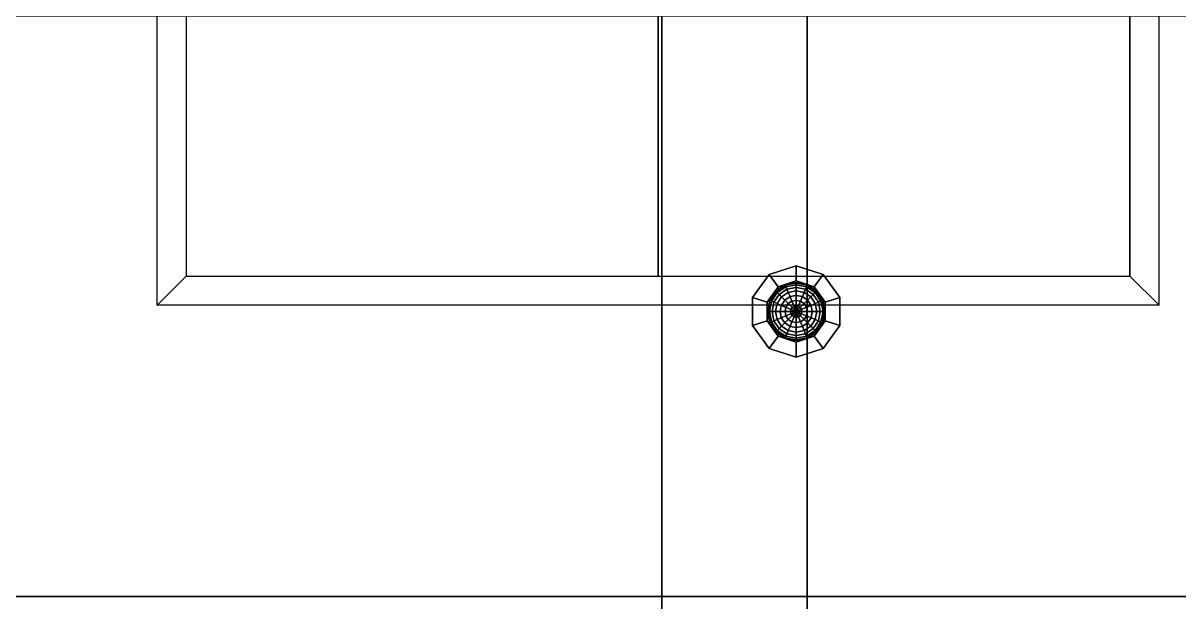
# Model space of a CAD drawing. Header units: millimetres. Extents: x 116.8 to 135.8, y -35.1 to -13.1.
# Drawn here: x 120.243 to 122.233, y -33.649 to -32.652 of the extents above; entities that cross this region are included whole.
import ezdxf

# ---------------------------------------------------------------- set-up
doc = ezdxf.new("R2010")
doc.units = ezdxf.units.MM
for name, color, linetype in [('CONTROSOFFITTO', 41, 'CONTINUOUS'), ('CROMATO', 251, 'CONTINUOUS'), ('LAMPADA', 2, 'CONTINUOUS'), ('PAVIMENTO_ESTERNO', 2, 'CONTINUOUS'), ('PAVIMENTO_TERRAZZA', 7, 'CONTINUOUS'), ('PERGOLA', 23, 'CONTINUOUS'), ('SOFFITTO', 41, 'CONTINUOUS')]:
    doc.layers.add(name, color=color, linetype=linetype)

msp = doc.modelspace()

# ---------------------------------------------------------------- linework, layer by layer
at = {"layer": 'CONTROSOFFITTO'}
for points in [[(120.473708, -28.575074, 2.7), (120.523708, -28.625074, 2.6), (120.523708, -33.088165, 2.6), (120.473708, -33.138165, 2.7)], [(122.199056, -28.575074, 2.7), (122.149056, -28.625074, 2.6), (122.149056, -33.088165, 2.6), (122.199056, -33.138165, 2.7)], [(121.336382, -33.088165, 2.6), (121.336382, -31.972392, 2.6), (120.523708, -31.972392, 2.6), (120.523708, -33.088165, 2.6)], [(122.149056, -33.088165, 2.6), (122.149056, -31.972392, 2.6), (121.336382, -31.972392, 2.6), (121.336382, -33.088165, 2.6)], [(120.473708, -33.138165, 2.7), (120.523708, -33.088165, 2.6), (122.149056, -33.088165, 2.6), (122.199056, -33.138165, 2.7)]]:
    msp.add_3dface(points, dxfattribs=at)
at = {"layer": 'CROMATO'}
for points in [[(121.574244, -33.096376, 5.7), (121.574244, -33.07009, 5.7), (121.527891, -33.085151, 5.7), (121.543342, -33.106417, 5.7)], [(121.543342, -33.106417, 5.675), (121.527891, -33.085151, 5.675), (121.574244, -33.07009, 5.675), (121.574244, -33.096376, 5.675)], [(121.527891, -33.085151, 5.7), (121.574244, -33.07009, 5.7), (121.574244, -33.07009, 5.675), (121.527891, -33.085151, 5.675)], [(121.605146, -33.106417, 5.7), (121.620596, -33.085151, 5.7), (121.574244, -33.07009, 5.7), (121.574244, -33.096376, 5.7)], [(121.574244, -33.096376, 5.675), (121.574244, -33.07009, 5.675), (121.620596, -33.085151, 5.675), (121.605146, -33.106417, 5.675)], [(121.574244, -33.096376, 5.7), (121.574244, -33.07009, 5.7), (121.574244, -33.07009, 5.675), (121.574244, -33.096376, 5.675)], [(121.574244, -33.07009, 5.7), (121.620596, -33.085151, 5.7), (121.620596, -33.085151, 5.675), (121.574244, -33.07009, 5.675)], [(121.574244, -33.07009, 5.7), (121.574244, -33.096376, 5.7), (121.574244, -33.096376, 5.675), (121.574244, -33.07009, 5.675)], [(121.543342, -33.106417, 5.7), (121.527891, -33.085151, 5.7), (121.499244, -33.12458, 5.7), (121.524244, -33.132703, 5.7)], [(121.524244, -33.132703, 5.675), (121.499244, -33.12458, 5.675), (121.527891, -33.085151, 5.675), (121.543342, -33.106417, 5.675)], [(121.499244, -33.12458, 5.7), (121.527891, -33.085151, 5.7), (121.527891, -33.085151, 5.675), (121.499244, -33.12458, 5.675)], [(121.527891, -33.085151, 5.7), (121.543342, -33.106417, 5.7), (121.543342, -33.106417, 5.675), (121.527891, -33.085151, 5.675)], [(121.574244, -33.096376, 5.675), (121.543342, -33.106417, 5.675), (121.543342, -33.106417, 5.7), (121.574244, -33.096376, 5.7)], [(121.605146, -33.106417, 5.675), (121.574244, -33.096376, 5.675), (121.574244, -33.096376, 5.7), (121.605146, -33.106417, 5.7)], [(121.624244, -33.132703, 5.7), (121.649244, -33.12458, 5.7), (121.620596, -33.085151, 5.7), (121.605146, -33.106417, 5.7)], [(121.605146, -33.106417, 5.675), (121.620596, -33.085151, 5.675), (121.649244, -33.12458, 5.675), (121.624244, -33.132703, 5.675)], [(121.605146, -33.106417, 5.7), (121.620596, -33.085151, 5.7), (121.620596, -33.085151, 5.675), (121.605146, -33.106417, 5.675)], [(121.620596, -33.085151, 5.7), (121.649244, -33.12458, 5.7), (121.649244, -33.12458, 5.675), (121.620596, -33.085151, 5.675)], [(121.543342, -33.106417, 5.675), (121.524244, -33.132703, 5.675), (121.524244, -33.132703, 5.7), (121.543342, -33.106417, 5.7)], [(121.624244, -33.132703, 5.675), (121.605146, -33.106417, 5.675), (121.605146, -33.106417, 5.7), (121.624244, -33.132703, 5.7)], [(121.524244, -33.165195, 5.7), (121.499244, -33.173318, 5.7), (121.499244, -33.12458, 5.7), (121.524244, -33.132703, 5.7)], [(121.524244, -33.132703, 5.675), (121.499244, -33.12458, 5.675), (121.499244, -33.173318, 5.675), (121.524244, -33.165195, 5.675)], [(121.524244, -33.132703, 5.7), (121.499244, -33.12458, 5.7), (121.499244, -33.12458, 5.675), (121.524244, -33.132703, 5.675)], [(121.499244, -33.12458, 5.7), (121.499244, -33.173318, 5.7), (121.499244, -33.173318, 5.675), (121.499244, -33.12458, 5.675)], [(121.524244, -33.165195, 5.675), (121.524244, -33.132703, 5.675), (121.524244, -33.132703, 5.7), (121.524244, -33.165195, 5.7)], [(121.624244, -33.165195, 5.7), (121.649244, -33.173318, 5.7), (121.649244, -33.12458, 5.7), (121.624244, -33.132703, 5.7)], [(121.624244, -33.132703, 5.675), (121.649244, -33.12458, 5.675), (121.649244, -33.173318, 5.675), (121.624244, -33.165195, 5.675)], [(121.649244, -33.12458, 5.7), (121.624244, -33.132703, 5.7), (121.624244, -33.132703, 5.675), (121.649244, -33.12458, 5.675)], [(121.624244, -33.165195, 5.675), (121.624244, -33.132703, 5.675), (121.624244, -33.132703, 5.7), (121.624244, -33.165195, 5.7)], [(121.649244, -33.12458, 5.7), (121.649244, -33.173318, 5.7), (121.649244, -33.173318, 5.675), (121.649244, -33.12458, 5.675)], [(121.543342, -33.191482, 5.7), (121.527891, -33.212748, 5.7), (121.499244, -33.173318, 5.7), (121.524244, -33.165195, 5.7)], [(121.524244, -33.165195, 5.675), (121.499244, -33.173318, 5.675), (121.527891, -33.212748, 5.675), (121.543342, -33.191482, 5.675)], [(121.524244, -33.165195, 5.7), (121.499244, -33.173318, 5.7), (121.499244, -33.173318, 5.675), (121.524244, -33.165195, 5.675)], [(121.499244, -33.173318, 5.7), (121.527891, -33.212748, 5.7), (121.527891, -33.212748, 5.675), (121.499244, -33.173318, 5.675)], [(121.543342, -33.191482, 5.675), (121.524244, -33.165195, 5.675), (121.524244, -33.165195, 5.7), (121.543342, -33.191482, 5.7)], [(121.624244, -33.165195, 5.7), (121.649244, -33.173318, 5.7), (121.620596, -33.212748, 5.7), (121.605146, -33.191482, 5.7)], [(121.605146, -33.191482, 5.675), (121.620596, -33.212748, 5.675), (121.649244, -33.173318, 5.675), (121.624244, -33.165195, 5.675)], [(121.624244, -33.165195, 5.675), (121.605146, -33.191482, 5.675), (121.605146, -33.191482, 5.7), (121.624244, -33.165195, 5.7)], [(121.620596, -33.212748, 5.7), (121.649244, -33.173318, 5.7), (121.649244, -33.173318, 5.675), (121.620596, -33.212748, 5.675)], [(121.649244, -33.173318, 5.7), (121.624244, -33.165195, 5.7), (121.624244, -33.165195, 5.675), (121.649244, -33.173318, 5.675)], [(121.574244, -33.201522, 5.7), (121.574244, -33.227809, 5.7), (121.527891, -33.212748, 5.7), (121.543342, -33.191482, 5.7)], [(121.543342, -33.191482, 5.675), (121.527891, -33.212748, 5.675), (121.574244, -33.227809, 5.675), (121.574244, -33.201522, 5.675)], [(121.543342, -33.191482, 5.7), (121.527891, -33.212748, 5.7), (121.527891, -33.212748, 5.675), (121.543342, -33.191482, 5.675)], [(121.574244, -33.201522, 5.675), (121.543342, -33.191482, 5.675), (121.543342, -33.191482, 5.7), (121.574244, -33.201522, 5.7)], [(121.605146, -33.191482, 5.7), (121.620596, -33.212748, 5.7), (121.574244, -33.227809, 5.7), (121.574244, -33.201522, 5.7)], [(121.574244, -33.201522, 5.675), (121.574244, -33.227809, 5.675), (121.620596, -33.212748, 5.675), (121.605146, -33.191482, 5.675)], [(121.605146, -33.191482, 5.675), (121.574244, -33.201522, 5.675), (121.574244, -33.201522, 5.7), (121.605146, -33.191482, 5.7)], [(121.605146, -33.191482, 5.7), (121.620596, -33.212748, 5.7), (121.620596, -33.212748, 5.675), (121.605146, -33.191482, 5.675)], [(121.527891, -33.212748, 5.7), (121.574244, -33.227809, 5.7), (121.574244, -33.227809, 5.675), (121.527891, -33.212748, 5.675)], [(121.574244, -33.227809, 5.7), (121.574244, -33.201522, 5.7), (121.574244, -33.201522, 5.675), (121.574244, -33.227809, 5.675)], [(121.574244, -33.201522, 5.7), (121.574244, -33.227809, 5.7), (121.574244, -33.227809, 5.675), (121.574244, -33.201522, 5.675)], [(121.574244, -33.227809, 5.7), (121.620596, -33.212748, 5.7), (121.620596, -33.212748, 5.675), (121.574244, -33.227809, 5.675)]]:
    msp.add_3dface(points, dxfattribs=at)
at = {"layer": 'LAMPADA'}
for points in [[(121.528938, -33.130183, 5.665246), (121.539568, -33.114273, 5.665246), (121.538889, -33.113594, 5.675), (121.52805, -33.129815, 5.675)], [(121.531566, -33.131272, 5.655866), (121.54158, -33.116285, 5.655866), (121.539568, -33.114273, 5.665246), (121.528938, -33.130183, 5.665246)], [(121.535835, -33.13304, 5.647221), (121.544847, -33.119552, 5.647221), (121.54158, -33.116285, 5.655866), (121.531566, -33.131272, 5.655866)], [(121.539568, -33.114273, 5.665246), (121.555477, -33.103643, 5.665246), (121.55511, -33.102755, 5.675), (121.538889, -33.113594, 5.675)], [(121.54158, -33.116285, 5.655866), (121.556566, -33.106272, 5.655866), (121.555477, -33.103643, 5.665246), (121.539568, -33.114273, 5.665246)], [(121.544847, -33.119552, 5.647221), (121.558334, -33.11054, 5.647221), (121.556566, -33.106272, 5.655866), (121.54158, -33.116285, 5.655866)], [(121.549244, -33.123949, 5.639645), (121.560714, -33.116285, 5.639645), (121.558334, -33.11054, 5.647221), (121.544847, -33.119552, 5.647221)], [(121.554602, -33.129307, 5.633426), (121.563613, -33.123285, 5.633426), (121.560714, -33.116285, 5.639645), (121.549244, -33.123949, 5.639645)], [(121.555477, -33.103643, 5.665246), (121.574244, -33.09991, 5.665246), (121.574244, -33.098949, 5.675), (121.55511, -33.102755, 5.675)], [(121.556566, -33.106272, 5.655866), (121.574244, -33.102755, 5.655866), (121.574244, -33.09991, 5.665246), (121.555477, -33.103643, 5.665246)], [(121.558334, -33.11054, 5.647221), (121.574244, -33.107376, 5.647221), (121.574244, -33.102755, 5.655866), (121.556566, -33.106272, 5.655866)], [(121.560714, -33.116285, 5.639645), (121.574244, -33.113594, 5.639645), (121.574244, -33.107376, 5.647221), (121.558334, -33.11054, 5.647221)], [(121.563613, -33.123285, 5.633426), (121.574244, -33.121171, 5.633426), (121.574244, -33.113594, 5.639645), (121.560714, -33.116285, 5.639645)], [(121.574244, -33.09991, 5.665246), (121.59301, -33.103643, 5.665246), (121.593378, -33.102755, 5.675), (121.574244, -33.098949, 5.675)], [(121.574244, -33.102755, 5.655866), (121.591922, -33.106272, 5.655866), (121.59301, -33.103643, 5.665246), (121.574244, -33.09991, 5.665246)], [(121.574244, -33.107376, 5.647221), (121.590153, -33.11054, 5.647221), (121.591922, -33.106272, 5.655866), (121.574244, -33.102755, 5.655866)], [(121.574244, -33.113594, 5.639645), (121.587774, -33.116285, 5.639645), (121.590153, -33.11054, 5.647221), (121.574244, -33.107376, 5.647221)], [(121.574244, -33.121171, 5.633426), (121.584874, -33.123285, 5.633426), (121.587774, -33.116285, 5.639645), (121.574244, -33.113594, 5.639645)], [(121.584874, -33.123285, 5.633426), (121.593886, -33.129307, 5.633426), (121.599244, -33.123949, 5.639645), (121.587774, -33.116285, 5.639645)], [(121.587774, -33.116285, 5.639645), (121.599244, -33.123949, 5.639645), (121.603641, -33.119552, 5.647221), (121.590153, -33.11054, 5.647221)], [(121.590153, -33.11054, 5.647221), (121.603641, -33.119552, 5.647221), (121.606908, -33.116285, 5.655866), (121.591922, -33.106272, 5.655866)], [(121.591922, -33.106272, 5.655866), (121.606908, -33.116285, 5.655866), (121.60892, -33.114273, 5.665246), (121.59301, -33.103643, 5.665246)], [(121.59301, -33.103643, 5.665246), (121.60892, -33.114273, 5.665246), (121.609599, -33.113594, 5.675), (121.593378, -33.102755, 5.675)], [(121.603641, -33.119552, 5.647221), (121.612653, -33.13304, 5.647221), (121.616922, -33.131272, 5.655866), (121.606908, -33.116285, 5.655866)], [(121.606908, -33.116285, 5.655866), (121.616922, -33.131272, 5.655866), (121.61955, -33.130183, 5.665246), (121.60892, -33.114273, 5.665246)], [(121.60892, -33.114273, 5.665246), (121.61955, -33.130183, 5.665246), (121.620438, -33.129815, 5.675), (121.609599, -33.113594, 5.675)], [(121.525205, -33.148949, 5.665246), (121.528938, -33.130183, 5.665246), (121.52805, -33.129815, 5.675), (121.524244, -33.148949, 5.675)], [(121.52805, -33.148949, 5.655866), (121.531566, -33.131272, 5.655866), (121.528938, -33.130183, 5.665246), (121.525205, -33.148949, 5.665246)], [(121.53267, -33.148949, 5.647221), (121.535835, -33.13304, 5.647221), (121.531566, -33.131272, 5.655866), (121.52805, -33.148949, 5.655866)], [(121.538889, -33.148949, 5.639645), (121.54158, -33.135419, 5.639645), (121.535835, -33.13304, 5.647221), (121.53267, -33.148949, 5.647221)], [(121.54158, -33.135419, 5.639645), (121.549244, -33.123949, 5.639645), (121.544847, -33.119552, 5.647221), (121.535835, -33.13304, 5.647221)], [(121.546465, -33.148949, 5.633426), (121.54858, -33.138319, 5.633426), (121.54158, -33.135419, 5.639645), (121.538889, -33.148949, 5.639645)], [(121.54858, -33.138319, 5.633426), (121.554602, -33.129307, 5.633426), (121.549244, -33.123949, 5.639645), (121.54158, -33.135419, 5.639645)], [(121.556566, -33.141627, 5.628806), (121.560714, -33.135419, 5.628806), (121.554602, -33.129307, 5.633426), (121.54858, -33.138319, 5.633426)], [(121.560714, -33.135419, 5.628806), (121.566922, -33.131272, 5.628806), (121.563613, -33.123285, 5.633426), (121.554602, -33.129307, 5.633426)], [(121.565232, -33.145216, 5.625961), (121.567346, -33.142052, 5.625961), (121.560714, -33.135419, 5.628806), (121.556566, -33.141627, 5.628806)], [(121.567346, -33.142052, 5.625961), (121.570511, -33.139937, 5.625961), (121.566922, -33.131272, 5.628806), (121.560714, -33.135419, 5.628806)], [(121.566922, -33.131272, 5.628806), (121.574244, -33.129815, 5.628806), (121.574244, -33.121171, 5.633426), (121.563613, -33.123285, 5.633426)], [(121.570511, -33.139937, 5.625961), (121.574244, -33.139195, 5.625961), (121.574244, -33.129815, 5.628806), (121.566922, -33.131272, 5.628806)], [(121.574244, -33.129815, 5.628806), (121.581566, -33.131272, 5.628806), (121.584874, -33.123285, 5.633426), (121.574244, -33.121171, 5.633426)], [(121.574244, -33.139195, 5.625961), (121.577977, -33.139937, 5.625961), (121.581566, -33.131272, 5.628806), (121.574244, -33.129815, 5.628806)], [(121.577977, -33.139937, 5.625961), (121.581141, -33.142052, 5.625961), (121.587774, -33.135419, 5.628806), (121.581566, -33.131272, 5.628806)], [(121.581141, -33.142052, 5.625961), (121.583256, -33.145216, 5.625961), (121.591922, -33.141627, 5.628806), (121.587774, -33.135419, 5.628806)], [(121.581566, -33.131272, 5.628806), (121.587774, -33.135419, 5.628806), (121.593886, -33.129307, 5.633426), (121.584874, -33.123285, 5.633426)], [(121.587774, -33.135419, 5.628806), (121.591922, -33.141627, 5.628806), (121.599908, -33.138319, 5.633426), (121.593886, -33.129307, 5.633426)], [(121.593886, -33.129307, 5.633426), (121.599908, -33.138319, 5.633426), (121.606908, -33.135419, 5.639645), (121.599244, -33.123949, 5.639645)], [(121.599244, -33.123949, 5.639645), (121.606908, -33.135419, 5.639645), (121.612653, -33.13304, 5.647221), (121.603641, -33.119552, 5.647221)], [(121.599908, -33.138319, 5.633426), (121.602022, -33.148949, 5.633426), (121.609599, -33.148949, 5.639645), (121.606908, -33.135419, 5.639645)], [(121.606908, -33.135419, 5.639645), (121.609599, -33.148949, 5.639645), (121.615817, -33.148949, 5.647221), (121.612653, -33.13304, 5.647221)], [(121.612653, -33.13304, 5.647221), (121.615817, -33.148949, 5.647221), (121.620438, -33.148949, 5.655866), (121.616922, -33.131272, 5.655866)], [(121.616922, -33.131272, 5.655866), (121.620438, -33.148949, 5.655866), (121.623283, -33.148949, 5.665246), (121.61955, -33.130183, 5.665246)], [(121.61955, -33.130183, 5.665246), (121.623283, -33.148949, 5.665246), (121.624244, -33.148949, 5.675), (121.620438, -33.129815, 5.675)], [(121.528938, -33.167716, 5.665246), (121.525205, -33.148949, 5.665246), (121.524244, -33.148949, 5.675), (121.52805, -33.168083, 5.675)], [(121.531566, -33.166627, 5.655866), (121.52805, -33.148949, 5.655866), (121.525205, -33.148949, 5.665246), (121.528938, -33.167716, 5.665246)], [(121.535835, -33.164859, 5.647221), (121.53267, -33.148949, 5.647221), (121.52805, -33.148949, 5.655866), (121.531566, -33.166627, 5.655866)], [(121.54158, -33.162479, 5.639645), (121.538889, -33.148949, 5.639645), (121.53267, -33.148949, 5.647221), (121.535835, -33.164859, 5.647221)], [(121.54858, -33.15958, 5.633426), (121.546465, -33.148949, 5.633426), (121.538889, -33.148949, 5.639645), (121.54158, -33.162479, 5.639645)], [(121.55511, -33.148949, 5.628806), (121.556566, -33.141627, 5.628806), (121.54858, -33.138319, 5.633426), (121.546465, -33.148949, 5.633426)], [(121.556566, -33.156272, 5.628806), (121.55511, -33.148949, 5.628806), (121.546465, -33.148949, 5.633426), (121.54858, -33.15958, 5.633426)], [(121.560714, -33.162479, 5.628806), (121.556566, -33.156272, 5.628806), (121.54858, -33.15958, 5.633426), (121.554602, -33.168592, 5.633426)], [(121.564489, -33.148949, 5.625961), (121.565232, -33.145216, 5.625961), (121.556566, -33.141627, 5.628806), (121.55511, -33.148949, 5.628806)], [(121.565232, -33.152682, 5.625961), (121.564489, -33.148949, 5.625961), (121.55511, -33.148949, 5.628806), (121.556566, -33.156272, 5.628806)], [(121.567346, -33.155847, 5.625961), (121.565232, -33.152682, 5.625961), (121.556566, -33.156272, 5.628806), (121.560714, -33.162479, 5.628806)], [(121.570511, -33.157961, 5.625961), (121.567346, -33.155847, 5.625961), (121.560714, -33.162479, 5.628806), (121.566922, -33.166627, 5.628806)], [(121.574244, -33.148949, 5.625), (121.574244, -33.148949, 5.625), (121.565232, -33.145216, 5.625961), (121.564489, -33.148949, 5.625961)], [(121.574244, -33.148949, 5.625), (121.574244, -33.148949, 5.625), (121.564489, -33.148949, 5.625961), (121.565232, -33.152682, 5.625961)], [(121.574244, -33.148949, 5.625), (121.574244, -33.148949, 5.625), (121.567346, -33.142052, 5.625961), (121.565232, -33.145216, 5.625961)], [(121.574244, -33.148949, 5.625), (121.574244, -33.148949, 5.625), (121.565232, -33.152682, 5.625961), (121.567346, -33.155847, 5.625961)], [(121.574244, -33.148949, 5.625), (121.574244, -33.148949, 5.625), (121.570511, -33.139937, 5.625961), (121.567346, -33.142052, 5.625961)], [(121.574244, -33.148949, 5.625), (121.574244, -33.148949, 5.625), (121.567346, -33.155847, 5.625961), (121.570511, -33.157961, 5.625961)], [(121.574244, -33.148949, 5.625), (121.574244, -33.148949, 5.625), (121.574244, -33.139195, 5.625961), (121.570511, -33.139937, 5.625961)], [(121.574244, -33.148949, 5.625), (121.574244, -33.148949, 5.625), (121.570511, -33.157961, 5.625961), (121.574244, -33.158704, 5.625961)], [(121.574244, -33.148949, 5.625), (121.574244, -33.148949, 5.625), (121.577977, -33.139937, 5.625961), (121.574244, -33.139195, 5.625961)], [(121.574244, -33.148949, 5.625), (121.574244, -33.148949, 5.625), (121.581141, -33.142052, 5.625961), (121.577977, -33.139937, 5.625961)], [(121.574244, -33.148949, 5.625), (121.574244, -33.148949, 5.625), (121.583256, -33.145216, 5.625961), (121.581141, -33.142052, 5.625961)], [(121.574244, -33.148949, 5.625), (121.574244, -33.148949, 5.625), (121.583998, -33.148949, 5.625961), (121.583256, -33.145216, 5.625961)], [(121.574244, -33.148949, 5.625), (121.574244, -33.148949, 5.625), (121.583256, -33.152682, 5.625961), (121.583998, -33.148949, 5.625961)], [(121.574244, -33.148949, 5.625), (121.574244, -33.148949, 5.625), (121.581141, -33.155847, 5.625961), (121.583256, -33.152682, 5.625961)], [(121.574244, -33.148949, 5.625), (121.574244, -33.148949, 5.625), (121.577977, -33.157961, 5.625961), (121.581141, -33.155847, 5.625961)], [(121.574244, -33.148949, 5.625), (121.574244, -33.148949, 5.625), (121.574244, -33.158704, 5.625961), (121.577977, -33.157961, 5.625961)], [(121.581141, -33.155847, 5.625961), (121.577977, -33.157961, 5.625961), (121.581566, -33.166627, 5.628806), (121.587774, -33.162479, 5.628806)], [(121.583256, -33.152682, 5.625961), (121.581141, -33.155847, 5.625961), (121.587774, -33.162479, 5.628806), (121.591922, -33.156272, 5.628806)], [(121.583256, -33.145216, 5.625961), (121.583998, -33.148949, 5.625961), (121.593378, -33.148949, 5.628806), (121.591922, -33.141627, 5.628806)], [(121.583998, -33.148949, 5.625961), (121.583256, -33.152682, 5.625961), (121.591922, -33.156272, 5.628806), (121.593378, -33.148949, 5.628806)], [(121.591922, -33.156272, 5.628806), (121.587774, -33.162479, 5.628806), (121.593886, -33.168592, 5.633426), (121.599908, -33.15958, 5.633426)], [(121.591922, -33.141627, 5.628806), (121.593378, -33.148949, 5.628806), (121.602022, -33.148949, 5.633426), (121.599908, -33.138319, 5.633426)], [(121.593378, -33.148949, 5.628806), (121.591922, -33.156272, 5.628806), (121.599908, -33.15958, 5.633426), (121.602022, -33.148949, 5.633426)], [(121.602022, -33.148949, 5.633426), (121.599908, -33.15958, 5.633426), (121.606908, -33.162479, 5.639645), (121.609599, -33.148949, 5.639645)], [(121.609599, -33.148949, 5.639645), (121.606908, -33.162479, 5.639645), (121.612653, -33.164859, 5.647221), (121.615817, -33.148949, 5.647221)], [(121.615817, -33.148949, 5.647221), (121.612653, -33.164859, 5.647221), (121.616922, -33.166627, 5.655866), (121.620438, -33.148949, 5.655866)], [(121.620438, -33.148949, 5.655866), (121.616922, -33.166627, 5.655866), (121.61955, -33.167716, 5.665246), (121.623283, -33.148949, 5.665246)], [(121.623283, -33.148949, 5.665246), (121.61955, -33.167716, 5.665246), (121.620438, -33.168083, 5.675), (121.624244, -33.148949, 5.675)], [(121.539568, -33.183625, 5.665246), (121.528938, -33.167716, 5.665246), (121.52805, -33.168083, 5.675), (121.538889, -33.184305, 5.675)], [(121.54158, -33.181613, 5.655866), (121.531566, -33.166627, 5.655866), (121.528938, -33.167716, 5.665246), (121.539568, -33.183625, 5.665246)], [(121.544847, -33.178346, 5.647222), (121.535835, -33.164859, 5.647221), (121.531566, -33.166627, 5.655866), (121.54158, -33.181613, 5.655866)], [(121.549244, -33.173949, 5.639645), (121.54158, -33.162479, 5.639645), (121.535835, -33.164859, 5.647221), (121.544847, -33.178346, 5.647222)], [(121.554602, -33.168592, 5.633426), (121.54858, -33.15958, 5.633426), (121.54158, -33.162479, 5.639645), (121.549244, -33.173949, 5.639645)], [(121.560714, -33.181613, 5.639645), (121.549244, -33.173949, 5.639645), (121.544847, -33.178346, 5.647222), (121.558334, -33.187358, 5.647222)], [(121.563613, -33.174613, 5.633427), (121.554602, -33.168592, 5.633426), (121.549244, -33.173949, 5.639645), (121.560714, -33.181613, 5.639645)], [(121.566922, -33.166627, 5.628806), (121.560714, -33.162479, 5.628806), (121.554602, -33.168592, 5.633426), (121.563613, -33.174613, 5.633427)], [(121.574244, -33.176728, 5.633427), (121.563613, -33.174613, 5.633427), (121.560714, -33.181613, 5.639645), (121.574244, -33.184305, 5.639645)], [(121.574244, -33.168083, 5.628806), (121.566922, -33.166627, 5.628806), (121.563613, -33.174613, 5.633427), (121.574244, -33.176728, 5.633427)], [(121.574244, -33.158704, 5.625961), (121.570511, -33.157961, 5.625961), (121.566922, -33.166627, 5.628806), (121.574244, -33.168083, 5.628806)], [(121.577977, -33.157961, 5.625961), (121.574244, -33.158704, 5.625961), (121.574244, -33.168083, 5.628806), (121.581566, -33.166627, 5.628806)], [(121.581566, -33.166627, 5.628806), (121.574244, -33.168083, 5.628806), (121.574244, -33.176728, 5.633427), (121.584874, -33.174613, 5.633427)], [(121.584874, -33.174613, 5.633427), (121.574244, -33.176728, 5.633427), (121.574244, -33.184305, 5.639645), (121.587774, -33.181613, 5.639645)], [(121.587774, -33.162479, 5.628806), (121.581566, -33.166627, 5.628806), (121.584874, -33.174613, 5.633427), (121.593886, -33.168592, 5.633426)], [(121.593886, -33.168592, 5.633426), (121.584874, -33.174613, 5.633427), (121.587774, -33.181613, 5.639645), (121.599244, -33.173949, 5.639645)], [(121.599244, -33.173949, 5.639645), (121.587774, -33.181613, 5.639645), (121.590153, -33.187358, 5.647222), (121.603641, -33.178346, 5.647222)], [(121.599908, -33.15958, 5.633426), (121.593886, -33.168592, 5.633426), (121.599244, -33.173949, 5.639645), (121.606908, -33.162479, 5.639645)], [(121.606908, -33.162479, 5.639645), (121.599244, -33.173949, 5.639645), (121.603641, -33.178346, 5.647222), (121.612653, -33.164859, 5.647221)], [(121.612653, -33.164859, 5.647221), (121.603641, -33.178346, 5.647222), (121.606908, -33.181613, 5.655866), (121.616922, -33.166627, 5.655866)], [(121.616922, -33.166627, 5.655866), (121.606908, -33.181613, 5.655866), (121.60892, -33.183625, 5.665246), (121.61955, -33.167716, 5.665246)], [(121.61955, -33.167716, 5.665246), (121.60892, -33.183625, 5.665246), (121.609599, -33.184305, 5.675), (121.620438, -33.168083, 5.675)], [(121.555477, -33.194256, 5.665246), (121.539568, -33.183625, 5.665246), (121.538889, -33.184305, 5.675), (121.55511, -33.195143, 5.675)], [(121.556566, -33.191627, 5.655866), (121.54158, -33.181613, 5.655866), (121.539568, -33.183625, 5.665246), (121.555477, -33.194256, 5.665246)], [(121.558334, -33.187358, 5.647222), (121.544847, -33.178346, 5.647222), (121.54158, -33.181613, 5.655866), (121.556566, -33.191627, 5.655866)], [(121.574244, -33.197989, 5.665246), (121.555477, -33.194256, 5.665246), (121.55511, -33.195143, 5.675), (121.574244, -33.198949, 5.675)], [(121.574244, -33.195143, 5.655866), (121.556566, -33.191627, 5.655866), (121.555477, -33.194256, 5.665246), (121.574244, -33.197989, 5.665246)], [(121.574244, -33.190523, 5.647222), (121.558334, -33.187358, 5.647222), (121.556566, -33.191627, 5.655866), (121.574244, -33.195143, 5.655866)], [(121.574244, -33.184305, 5.639645), (121.560714, -33.181613, 5.639645), (121.558334, -33.187358, 5.647222), (121.574244, -33.190523, 5.647222)], [(121.587774, -33.181613, 5.639645), (121.574244, -33.184305, 5.639645), (121.574244, -33.190523, 5.647222), (121.590153, -33.187358, 5.647222)], [(121.590153, -33.187358, 5.647222), (121.574244, -33.190523, 5.647222), (121.574244, -33.195143, 5.655866), (121.591922, -33.191627, 5.655866)], [(121.591922, -33.191627, 5.655866), (121.574244, -33.195143, 5.655866), (121.574244, -33.197989, 5.665246), (121.59301, -33.194256, 5.665246)], [(121.59301, -33.194256, 5.665246), (121.574244, -33.197989, 5.665246), (121.574244, -33.198949, 5.675), (121.593378, -33.195143, 5.675)], [(121.603641, -33.178346, 5.647222), (121.590153, -33.187358, 5.647222), (121.591922, -33.191627, 5.655866), (121.606908, -33.181613, 5.655866)], [(121.606908, -33.181613, 5.655866), (121.591922, -33.191627, 5.655866), (121.59301, -33.194256, 5.665246), (121.60892, -33.183625, 5.665246)], [(121.60892, -33.183625, 5.665246), (121.59301, -33.194256, 5.665246), (121.593378, -33.195143, 5.675), (121.609599, -33.184305, 5.675)]]:
    msp.add_3dface(points, dxfattribs=at)
at = {"layer": 'PAVIMENTO_ESTERNO'}
for points in [[(123.843016, -28.1399, -0.0183), (123.843016, -35.1399, -0.0183), (118.843016, -35.1399, -0.0183), (118.843016, -28.1399, -0.0183)], [(118.843016, -31.6399), (118.843016, -35.1399), (121.343016, -35.1399), (121.343016, -31.6399)], [(121.343016, -31.6399), (121.343016, -35.1399), (123.843016, -35.1399), (123.843016, -31.6399)]]:
    msp.add_3dface(points, dxfattribs=at)
at = {"layer": 'PAVIMENTO_TERRAZZA'}
for points in [[(121.593016, -35.1399, 3), (116.843016, -35.1399, 3), (116.843016, -31.4899, 3), (121.593016, -31.4899, 3)], [(126.343016, -35.1399, 3), (121.593016, -35.1399, 3), (121.593016, -31.4899, 3), (126.343016, -31.4899, 3)]]:
    msp.add_3dface(points, dxfattribs=at)
at = {"layer": 'PERGOLA'}
for points in [[(123.543016, -32.6399, 5.7), (124.643016, -33.6399, 5.7), (118.343016, -33.6399, 5.7), (119.443016, -32.6399, 5.7)], [(119.443016, -32.6399, 6), (118.343016, -33.6399, 6), (124.643016, -33.6399, 6), (123.543016, -32.6399, 6)], [(118.343016, -33.6399, 5.7), (124.643016, -33.6399, 5.7), (124.643016, -33.6399, 6), (118.343016, -33.6399, 6)]]:
    msp.add_3dface(points, dxfattribs=at)
at = {"layer": 'SOFFITTO'}
for points in [[(121.593016, -31.4899, 2.7), (116.843016, -31.4899, 2.7), (116.843016, -35.1399, 2.7), (121.593016, -35.1399, 2.7)], [(126.343016, -31.4899, 2.7), (121.593016, -31.4899, 2.7), (121.593016, -35.1399, 2.7), (126.343016, -35.1399, 2.7)]]:
    msp.add_3dface(points, dxfattribs=at)

doc.saveas('drawing.dxf')
